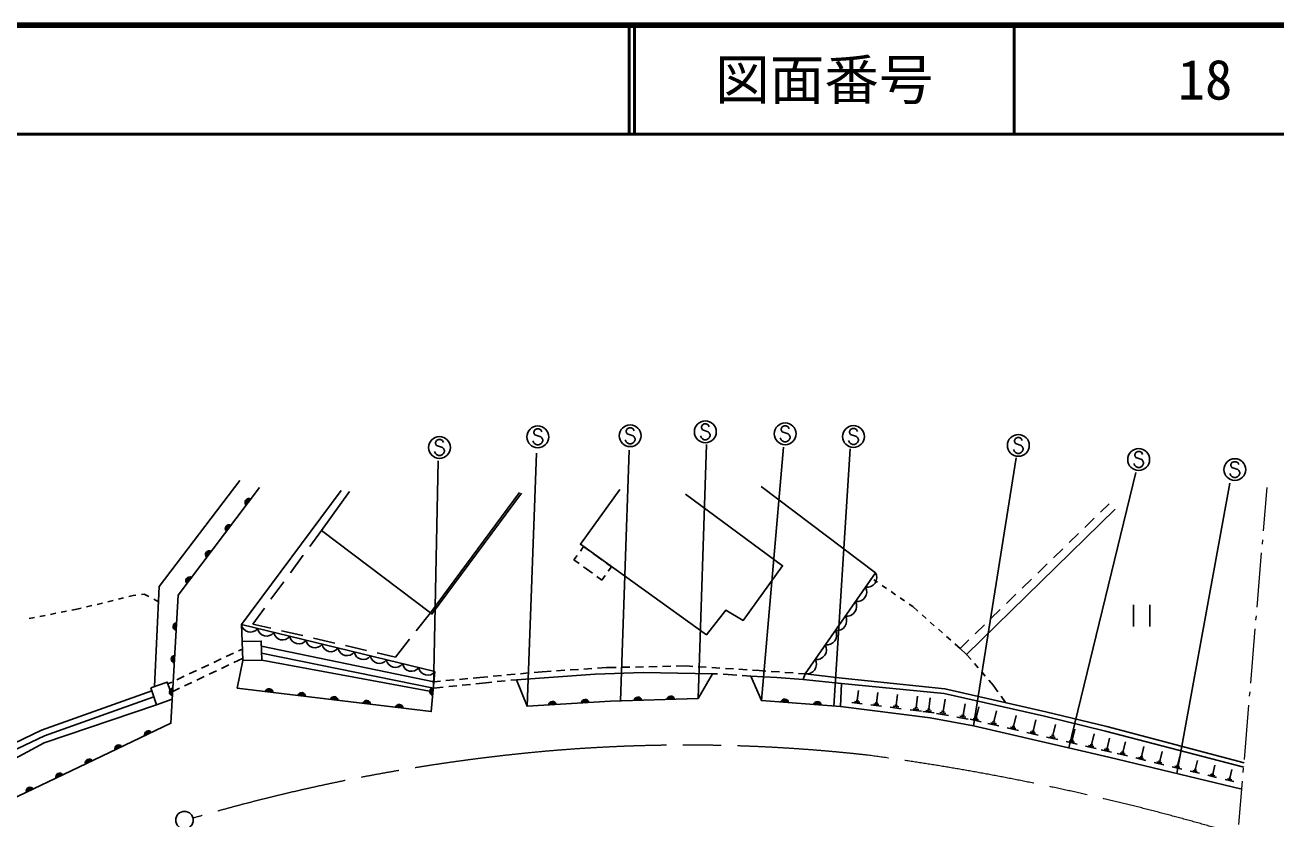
# Model space of a CAD drawing. Units: millimetres, scale not verified. Extents: x 40000 to 680000, y 20000 to 380000.
# Drawn here: x 453407 to 567993, y 307270 to 380000 of the extents above; entities that cross this region are included whole.
import ezdxf
from ezdxf.enums import TextEntityAlignment as Align

# ---------------------------------------------------------------- set-up
doc = ezdxf.new("R2010")
doc.units = ezdxf.units.MM
doc.header["$LTSCALE"] = 1000
doc.linetypes.add('CHAIN', pattern=[18.5, 12, -1.5, 3.5, -1.5])
for name, color, linetype, lineweight in [('M-BGD', 7, 'Continuous', 25), ('M-BMK', 2, 'CHAIN', 13), ('M-BMK-HTXT', 7, 'Continuous', 13), ('M-BMK-SRVR', 3, 'Continuous', 25), ('M-STR-STRC', 7, 'Continuous', 25), ('M-TTL', 2, 'Continuous', 140), ('M-TTL-LINE', 7, 'Continuous', 50)]:
    doc.layers.add(name, color=color, linetype=linetype, lineweight=lineweight)
doc.layers.add('M-TTL-TXT', color=7, linetype='Continuous')
doc.styles.add('ＭＳ ゴシック', font='')
doc.styles.get('ＭＳ ゴシック').set_extended_font_data('MS Gothic')

msp = doc.modelspace()

# ---------------------------------------------------------------- linework, layer by layer
at = {"layer": 'M-BGD'}
for p, q in [((473236, 325071), (482367, 337360)), ((498873, 337128), (490638, 326000)), ((520840, 337733), (531313, 329826)), ((552723, 336150), (551918, 335370)), ((539659, 322343), (553271, 335655)), ((551344, 334813), (550482, 333978)), ((479490, 332228), (480566, 333691)), ((549908, 333421), (549046, 332586)), ((477714, 329811), (478898, 331422)), ((503690, 330996), (503983, 331404)), ((504274, 331810), (504567, 332219)), ((504567, 332219), (505036, 331883)), ((505442, 331591), (506255, 331008)), ((548471, 332029), (547610, 331194)), ((504159, 330660), (503690, 330996)), ((505378, 329786), (504565, 330368)), ((506661, 330717), (507130, 330381)), ((507130, 330381), (506837, 329973)), ((547035, 330637), (546174, 329802)), ((475937, 327393), (477121, 329005)), ((506252, 329158), (505784, 329494)), ((506545, 329566), (506252, 329158)), ((524873, 320563), (531313, 329826)), ((531163, 329186), (531502, 328951)), ((545599, 329245), (544738, 328410)), ((462926, 327641), (463318, 327737)), ((463318, 327737), (463567, 327769)), ((464062, 327833), (464311, 327865)), ((464311, 327865), (464755, 327635)), ((531913, 328666), (532324, 328381)), ((532734, 328096), (533145, 327811)), ((544163, 327853), (543302, 327018)), ((458163, 326478), (458555, 326573)), ((459040, 326692), (459526, 326811)), ((460012, 326929), (460497, 327048)), ((460983, 327167), (461469, 327285)), ((461955, 327404), (462440, 327523)), ((465198, 327405), (465642, 327175)), ((474269, 325125), (475344, 326588)), ((533556, 327526), (533967, 327241)), ((534378, 326956), (534717, 326720)), ((534717, 326720), (535197, 326297)), ((554937, 326899), (554937, 324899)), ((556437, 326899), (556437, 324899)), ((453774, 325639), (454265, 325733)), ((454756, 325827), (455247, 325921)), ((455738, 326014), (456229, 326108)), ((456721, 326202), (457212, 326296)), ((457703, 326390), (458163, 326478)), ((490541, 326157), (489247, 324519)), ((535572, 325966), (535946, 325635)), ((542727, 326461), (541866, 325626)), ((473236, 325071), (473302, 323518)), ((473236, 325071), (490946, 320771)), ((475929, 324740), (474269, 325125)), ((478852, 324063), (476903, 324514)), ((536321, 325305), (536696, 324974)), ((537071, 324643), (537446, 324312)), ((541291, 325069), (540430, 324233)), ((481774, 323385), (479826, 323837)), ((484697, 322708), (482749, 323159)), ((488626, 323735), (487331, 322097)), ((537821, 323981), (538196, 323650)), ((538571, 323320), (539050, 322896)), ((539855, 323677), (539050, 322896)), ((471832, 322143), (472512, 322460)), ((472965, 322671), (473319, 322837)), ((475056, 323101), (490862, 319842)), ((475071, 322457), (490809, 319257)), ((487331, 322097), (485671, 322482)), ((539050, 322896), (539659, 322343)), ((539659, 322343), (540061, 321878)), ((468434, 320557), (469114, 320874)), ((469567, 321086), (470246, 321403)), ((470281, 320530), (470959, 320850)), ((470700, 321614), (471379, 321931)), ((471411, 321064), (472089, 321385)), ((472541, 321598), (473340, 321977)), ((475087, 321824), (490778, 318910)), ((502097, 320845), (502846, 320893)), ((503345, 320925), (504093, 320972)), ((504592, 321004), (505341, 321051)), ((505840, 321083), (506657, 321135)), ((506657, 321135), (507561, 321154)), ((508061, 321164), (508811, 321179)), ((509311, 321189), (510061, 321205)), ((510560, 321215), (511310, 321230)), ((511810, 321241), (512560, 321256)), ((513060, 321266), (513964, 321285)), ((513964, 321285), (514563, 321247)), ((515062, 321216), (515810, 321170)), ((516309, 321139), (517058, 321092)), ((517557, 321061), (518306, 321014)), ((518805, 320983), (519553, 320937)), ((520052, 320906), (520651, 320868)), ((520651, 320868), (521266, 320824)), ((540388, 321500), (540714, 321121)), ((466494, 319652), (466848, 319817)), ((467301, 320028), (467981, 320346)), ((468021, 319461), (468699, 319781)), ((469151, 319995), (469829, 320316)), ((490862, 319842), (491467, 319897)), ((491965, 319943), (492712, 320012)), ((493210, 320058), (493957, 320126)), ((494455, 320172), (495060, 320228)), ((494704, 319655), (495615, 319748)), ((495060, 320228), (495805, 320297)), ((495615, 319748), (496156, 319802)), ((496302, 320344), (497049, 320413)), ((496653, 319852), (497400, 319927)), ((497547, 320460), (498294, 320530)), ((497897, 319976), (498438, 320031)), ((498792, 320576), (499538, 320646)), ((500036, 320692), (500781, 320762)), ((500781, 320762), (501598, 320814)), ((516375, 320579), (516852, 320558)), ((517351, 320537), (517828, 320516)), ((517828, 320516), (518606, 320456)), ((519104, 320418), (519882, 320358)), ((521765, 320788), (522513, 320734)), ((523012, 320698), (523760, 320644)), ((524258, 320608), (524873, 320563)), ((524689, 320046), (524873, 320563)), ((528188, 319694), (528105, 317569)), ((541041, 320743), (541368, 320365)), ((541695, 319986), (542096, 319521)), ((466769, 318869), (467569, 319247)), ((490809, 319257), (491720, 319350)), ((492217, 319400), (492963, 319477)), ((493461, 319527), (494207, 319604)), ((529645, 318113), (529762, 319037)), ((531403, 317902), (531524, 318864)), ((533199, 317685), (533326, 318687)), ((542096, 319521), (542516, 318929)), ((530078, 317824), (529154, 317941)), ((529862, 317969), (529400, 318027)), ((529761, 318099), (529530, 318128)), ((531854, 317600), (530891, 317722)), ((531628, 317751), (531147, 317812)), ((531523, 317886), (531282, 317917)), ((533669, 317371), (532667, 317498)), ((533434, 317528), (532933, 317591)), ((533325, 317669), (533074, 317701)), ((535166, 317447), (534906, 317480)), ((535036, 317464), (535168, 318506)), ((536188, 317318), (536319, 318360)), ((537495, 317116), (537697, 318233)), ((539332, 316765), (539523, 317818)), ((540534, 316534), (540768, 317543)), ((542805, 318521), (543224, 317929)), ((535524, 317137), (534482, 317269)), ((535280, 317301), (534759, 317366)), ((536676, 316992), (535634, 317124)), ((536432, 317155), (535911, 317221)), ((536318, 317302), (536058, 317335)), ((538003, 316735), (536885, 316938)), ((537749, 316925), (537190, 317027)), ((537634, 317090), (537355, 317141)), ((539810, 316407), (538757, 316598)), ((539571, 316586), (539044, 316682)), ((539463, 316742), (539200, 316789)), ((540980, 316164), (539971, 316398)), ((540757, 316349), (540252, 316466)), ((540660, 316504), (540408, 316563)), ((542155, 316157), (542390, 317166)), ((543951, 315742), (544186, 316758)), ((545752, 315326), (545990, 316348)), ((542601, 315788), (541592, 316022)), ((542378, 315973), (541874, 316090)), ((542282, 316128), (542029, 316187)), ((544399, 315371), (543384, 315606)), ((544175, 315557), (543667, 315674)), ((544078, 315713), (543824, 315772)), ((546204, 314952), (545182, 315189)), ((545978, 315139), (545467, 315258)), ((545880, 315296), (545625, 315356)), ((547548, 314908), (547783, 315924)), ((549328, 314491), (549561, 315493)), ((547997, 314536), (546980, 314772)), ((547772, 314722), (547264, 314840)), ((547675, 314878), (547420, 314937)), ((549771, 314124), (548769, 314357)), ((549550, 314308), (549049, 314424)), ((549453, 314462), (549203, 314520)), ((551314, 313896), (550819, 314011)), ((551219, 314049), (550972, 314106)), ((551095, 314077), (551325, 315066)), ((552520, 313736), (552747, 314681)), ((553974, 313389), (554201, 314334)), ((551532, 313716), (550544, 313945)), ((552936, 313387), (551991, 313613)), ((552728, 313561), (552256, 313675)), ((552638, 313708), (552402, 313764)), ((554390, 313040), (553445, 313266)), ((554182, 313215), (553710, 313328)), ((554093, 313361), (553856, 313418)), ((556074, 312636), (555155, 312856)), ((555872, 312806), (555412, 312916)), ((555785, 312948), (555555, 313004)), ((555670, 312976), (555890, 313895)), ((557339, 312569), (557553, 313462)), ((558984, 312168), (559192, 313036)), ((557732, 312239), (556839, 312453)), ((557536, 312404), (557089, 312511)), ((557451, 312542), (557228, 312596)), ((559366, 311847), (558498, 312055)), ((559175, 312008), (558741, 312112)), ((559092, 312142), (558875, 312194)), ((560788, 311617), (560367, 311718)), ((560708, 311748), (560498, 311798)), ((560603, 311773), (560805, 312616)), ((562198, 311384), (562394, 312203)), ((563769, 311001), (563959, 311796)), ((560974, 311461), (560131, 311663)), ((562558, 311082), (561740, 311278)), ((562378, 311233), (561969, 311331)), ((562300, 311360), (562096, 311409)), ((564118, 310708), (563324, 310898)), ((563943, 310854), (563546, 310950)), ((563868, 310978), (563669, 311025))]:
    msp.add_line(p, q, dxfattribs=at)
for points in [[(473082, 338280), (465709, 328569), (465271, 319393)], [(474882, 337645), (467427, 327779), (466771, 316037), (443628, 305006)], [(483120, 337267), (480566, 333691), (490541, 326157), (498698, 337188)], [(513905, 337016), (522791, 330460), (519188, 325464), (517603, 326401), (515826, 324143), (504274, 332429), (507900, 337449)], [(490946, 320771), (490615, 317109), (472841, 319259), (473345, 321782)], [(464927, 319272), (466441, 319804), (466907, 318475)], [(516375, 320579), (510032, 320682), (505620, 320533), (498438, 320031)], [(516375, 320579), (515057, 318305), (507030, 318060), (499400, 317589), (498438, 320031)], [(528105, 317569), (520867, 318112), (519882, 320358)], [(524689, 320046), (522283, 320219), (519882, 320358)], [(565039, 312031), (552392, 315321), (546799, 316677), (537592, 318769), (528188, 319694), (524689, 320046)], [(565071, 312414), (552497, 315737), (546897, 317095), (537661, 319193), (528247, 320162), (524873, 320563)], [(465017, 319016), (454908, 315405), (448168, 312181), (443574, 309213)], [(466894, 318240), (465466, 317738), (464927, 319272)], [(443787, 308692), (448486, 311712), (455179, 314897), (465213, 318458)], [(443973, 308236), (455158, 314232), (465466, 317738)], [(528105, 317569), (536302, 316535), (540285, 315812), (552675, 312937), (564871, 310013)]]:
    msp.add_lwpolyline(points, dxfattribs=at)
msp.add_lwpolyline([(473302, 323518), (473345, 321782), (475087, 321824), (475044, 323561)], close=True, dxfattribs=at)
for centre, radius, start, end in [((473911, 336270), 354, 61.71999, 224.12517), ((473911, 336270), 283, 63.94403, 221.90113), ((473911, 336270), 212, 67.69035, 218.1548), ((473911, 336270), 142, 75.40208, 210.44307), ((473911, 336270), 100, 85.71975, 200.12541), ((472102, 333876), 354, 61.71999, 224.12517), ((472102, 333876), 283, 63.94403, 221.90113), ((472102, 333876), 212, 67.69035, 218.1548), ((472102, 333876), 142, 75.40208, 210.44307), ((472102, 333876), 100, 85.71975, 200.12541), ((470293, 331483), 354, 61.71999, 224.12517), ((470293, 331483), 283, 63.94403, 221.90113), ((470293, 331483), 212, 67.69035, 218.1548), ((470293, 331483), 142, 75.40208, 210.44307), ((470293, 331483), 100, 85.71975, 200.12541), ((468485, 329089), 354, 61.71999, 224.12517), ((468485, 329089), 283, 63.94403, 221.90113), ((468485, 329089), 212, 67.69035, 218.1548), ((468485, 329089), 142, 75.40208, 210.44307), ((468485, 329089), 100, 85.71975, 200.12541), ((530526, 329393), 899, 261.55345, 28.82819), ((529606, 328069), 899, 261.55345, 28.82819), ((528686, 326746), 899, 261.55345, 28.82819), ((527766, 325423), 899, 261.55345, 28.82819), ((467320, 324900), 354, 95.60085, 258.00603), ((467320, 324900), 283, 97.82489, 255.78199), ((467320, 324900), 212, 101.57122, 252.03567), ((467320, 324900), 142, 109.28295, 244.32394), ((467320, 324900), 100, 119.60061, 234.00628), ((474051, 325209), 827, 189.62691, 323.07652), ((475527, 324851), 827, 189.62691, 323.07652), ((477002, 324493), 827, 189.62691, 323.07652), ((526846, 324100), 899, 261.55345, 28.82819), ((478478, 324134), 827, 189.62691, 323.07652), ((479954, 323776), 827, 189.62691, 323.07652), ((481430, 323417), 827, 189.62691, 323.07652), ((525926, 322776), 899, 261.55345, 28.82819), ((467153, 321905), 354, 95.60085, 258.00603), ((467153, 321905), 283, 97.82489, 255.78199), ((467153, 321905), 212, 101.57122, 252.03567), ((467153, 321905), 142, 109.28295, 244.32394), ((467153, 321905), 100, 119.60061, 234.00628), ((482906, 323059), 827, 189.62691, 323.07652), ((484382, 322701), 827, 189.62691, 323.07652), ((485858, 322342), 827, 189.62691, 323.07652), ((487333, 321984), 827, 189.62691, 323.07652), ((488809, 321626), 827, 189.62691, 323.07652), ((490285, 321267), 827, 189.62691, 323.07652), ((525006, 321453), 899, 261.55345, 28.82819), ((466986, 318910), 354, 95.60085, 258.00603), ((466986, 318910), 283, 97.82489, 255.78199), ((466986, 318910), 212, 101.57122, 252.03567), ((466986, 318910), 142, 109.28295, 244.32394), ((466986, 318910), 100, 119.60061, 234.00628), ((475765, 318851), 354, 1.9019, 164.30708), ((475765, 318851), 283, 4.12594, 162.08304), ((475765, 318851), 212, 7.87226, 158.33671), ((475765, 318851), 142, 15.58399, 150.62498), ((475765, 318851), 100, 25.90166, 140.30732), ((478743, 318491), 354, 1.9019, 164.30708), ((478743, 318491), 283, 4.12594, 162.08304), ((478743, 318491), 212, 7.87226, 158.33671), ((478743, 318491), 142, 15.58399, 150.62498), ((478743, 318491), 100, 25.90166, 140.30732), ((490835, 318935), 354, 93.63311, 256.03828), ((490835, 318935), 283, 95.85714, 253.81425), ((490835, 318935), 212, 99.60347, 250.06792), ((490835, 318935), 142, 107.3152, 242.35619), ((490835, 318935), 100, 117.63286, 232.03853), ((481721, 318130), 354, 1.9019, 164.30708), ((481721, 318130), 283, 4.12594, 162.08304), ((481721, 318130), 212, 7.87226, 158.33671), ((481721, 318130), 142, 15.58399, 150.62498), ((481721, 318130), 100, 25.90166, 140.30732), ((484700, 317770), 354, 1.9019, 164.30708), ((484700, 317770), 283, 4.12594, 162.08304), ((484700, 317770), 212, 7.87226, 158.33671), ((484700, 317770), 142, 15.58399, 150.62498), ((484700, 317770), 100, 25.90166, 140.30732), ((487678, 317410), 354, 1.9019, 164.30708), ((487678, 317410), 283, 4.12594, 162.08304), ((487678, 317410), 212, 7.87226, 158.33671), ((487678, 317410), 142, 15.58399, 150.62498), ((487678, 317410), 100, 25.90166, 140.30732), ((501721, 317678), 354, 12.32966, 174.73484), ((501721, 317678), 283, 14.5537, 172.5108), ((501721, 317678), 212, 18.30003, 168.76448), ((501721, 317678), 142, 26.01176, 161.05275), ((501721, 317678), 100, 36.32942, 150.73509), ((504715, 317863), 354, 12.32966, 174.73484), ((504715, 317863), 283, 14.5537, 172.5108), ((504715, 317863), 212, 18.30003, 168.76448), ((504715, 317863), 142, 26.01176, 161.05275), ((504715, 317863), 100, 36.32942, 150.73509), ((509546, 318083), 354, 10.54926, 172.95444), ((509546, 318083), 283, 12.7733, 170.7304), ((509546, 318083), 212, 16.51963, 166.98408), ((509546, 318083), 142, 24.23136, 159.27235), ((509546, 318083), 100, 34.54902, 148.95468), ((512545, 318174), 354, 10.54926, 172.95444), ((512545, 318174), 283, 12.7733, 170.7304), ((512545, 318174), 212, 16.51963, 166.98408), ((512545, 318174), 142, 24.23136, 159.27235), ((512545, 318174), 100, 34.54902, 148.95468), ((522986, 317899), 354, 4.50198, 166.90716), ((522986, 317899), 283, 6.72602, 164.68312), ((522986, 317899), 212, 10.47235, 160.9368), ((522986, 317899), 142, 18.18408, 153.22507), ((522986, 317899), 100, 28.50174, 142.90741), ((525978, 317674), 354, 4.50198, 166.90716), ((525978, 317674), 283, 6.72602, 164.68312), ((525978, 317674), 212, 10.47235, 160.9368), ((525978, 317674), 142, 18.18408, 153.22507), ((525978, 317674), 100, 28.50174, 142.90741), ((464701, 314990), 354, 34.28114, 196.68632), ((464701, 314990), 283, 36.50518, 194.46228), ((464701, 314990), 212, 40.25151, 190.71595), ((464701, 314990), 142, 47.96323, 183.00422), ((461993, 313700), 354, 34.28114, 196.68632), ((461993, 313700), 283, 36.50518, 194.46228), ((464701, 314990), 100, 58.2809, 172.68656), ((461993, 313700), 212, 40.25151, 190.71595), ((461993, 313700), 142, 47.96323, 183.00422), ((461993, 313700), 100, 58.2809, 172.68656), ((459285, 312409), 354, 34.28114, 196.68632), ((459285, 312409), 283, 36.50518, 194.46228), ((459285, 312409), 212, 40.25151, 190.71595), ((459285, 312409), 142, 47.96323, 183.00422), ((459285, 312409), 100, 58.2809, 172.68656), ((456577, 311118), 354, 34.28114, 196.68632), ((456577, 311118), 283, 36.50518, 194.46228), ((456577, 311118), 212, 40.25151, 190.71595), ((456577, 311118), 142, 47.96323, 183.00422), ((456577, 311118), 100, 58.2809, 172.68656), ((453869, 309827), 354, 34.28114, 196.68632), ((453869, 309827), 283, 36.50518, 194.46228), ((453869, 309827), 212, 40.25151, 190.71595), ((453869, 309827), 142, 47.96323, 183.00422), ((453869, 309827), 100, 58.2809, 172.68656)]:
    msp.add_arc(centre, radius, start, end, dxfattribs=at)
at = {"layer": 'M-BMK'}
for centre, radius, start, end in [((514056, 165830), 148206, 83.57623, 95.04098), ((516248, 145302), 168848, 95.16995, 106.32376), ((501613, 94975), 220053, 73.59809, 82.42083)]:
    msp.add_arc(centre, radius, start, end, dxfattribs=at)
at = {"layer": 'M-BMK-HTXT'}
for p, q in [((566844, 333652), (567176, 337624)), ((566744, 332457), (566778, 332855)), ((566262, 326677), (566678, 331659)), ((566162, 325481), (566195, 325879)), ((565679, 319701), (566095, 324684)), ((565580, 318505), (565613, 318904)), ((565097, 312725), (565513, 317708)), ((564997, 311529), (565031, 311928)), ((564599, 306761), (564931, 310732))]:
    msp.add_line(p, q, dxfattribs=at)
at = {"layer": 'M-BMK-SRVR'}
msp.add_circle((468012, 307162), 800, dxfattribs=at)
at = {"layer": 'M-STR-STRC'}
for p, q in [((500102, 342905), (500011, 342723)), ((500011, 342723), (500011, 342632)), ((500011, 342632), (500102, 342451)), ((500283, 342996), (500102, 342905)), ((500465, 342996), (500283, 342996)), ((500647, 342905), (500465, 342996)), ((500738, 342723), (500647, 342905)), ((508568, 343013), (508477, 342831)), ((508477, 342831), (508477, 342740)), ((508477, 342740), (508568, 342559)), ((508749, 343104), (508568, 343013)), ((508931, 343104), (508749, 343104)), ((509113, 343013), (508931, 343104)), ((509204, 342831), (509113, 343013)), ((515449, 343373), (515358, 343192)), ((515358, 343192), (515358, 343101)), ((515358, 343101), (515449, 342919)), ((515630, 343464), (515449, 343373)), ((515449, 342919), (515994, 342737)), ((515812, 343464), (515630, 343464)), ((515994, 343373), (515812, 343464)), ((516085, 343192), (515994, 343373)), ((515994, 342737), (516085, 342646)), ((516085, 342646), (516176, 342464)), ((522762, 343193), (522671, 343011)), ((522671, 343011), (522671, 342921)), ((522671, 342921), (522762, 342739)), ((522944, 343284), (522762, 343193)), ((522762, 342739), (523307, 342557)), ((523125, 343284), (522944, 343284)), ((523307, 343193), (523125, 343284)), ((523398, 343011), (523307, 343193)), ((529017, 342937), (528926, 342755)), ((528926, 342755), (528926, 342664)), ((528926, 342664), (529017, 342482)), ((529198, 343028), (529017, 342937)), ((529380, 343028), (529198, 343028)), ((529562, 342937), (529380, 343028)), ((529653, 342755), (529562, 342937)), ((491095, 341932), (491004, 341751)), ((491004, 341751), (491004, 341660)), ((491004, 341660), (491095, 341478)), ((491277, 342023), (491095, 341932)), ((491095, 341478), (491641, 341296)), ((491459, 342023), (491277, 342023)), ((491641, 341932), (491459, 342023)), ((491732, 341751), (491641, 341932)), ((500011, 341723), (499920, 341905)), ((500102, 341632), (500011, 341723)), ((500102, 342451), (500647, 342269)), ((500283, 341541), (500102, 341632)), ((500465, 341541), (500283, 341541)), ((500647, 341632), (500465, 341541)), ((500647, 342269), (500738, 342178)), ((500738, 341723), (500647, 341632)), ((500738, 342178), (500829, 341996)), ((500829, 341905), (500738, 341723)), ((500829, 341996), (500829, 341905)), ((508477, 341831), (508386, 342013)), ((508568, 341740), (508477, 341831)), ((508568, 342559), (509113, 342377)), ((508749, 341650), (508568, 341740)), ((508931, 341650), (508749, 341650)), ((509113, 341740), (508931, 341650)), ((509113, 342377), (509204, 342286)), ((509204, 341831), (509113, 341740)), ((509204, 342286), (509295, 342104)), ((509295, 342013), (509204, 341831)), ((509295, 342104), (509295, 342013)), ((515057, 318305), (515833, 341573)), ((515358, 342192), (515267, 342373)), ((515449, 342101), (515358, 342192)), ((515630, 342010), (515449, 342101)), ((515812, 342010), (515630, 342010)), ((515994, 342101), (515812, 342010)), ((516085, 342192), (515994, 342101)), ((516176, 342373), (516085, 342192)), ((516176, 342464), (516176, 342373)), ((522671, 342011), (522580, 342193)), ((522762, 341921), (522671, 342011)), ((522944, 341830), (522762, 341921)), ((523125, 341830), (522944, 341830)), ((523307, 341921), (523125, 341830)), ((523307, 342557), (523398, 342466)), ((523398, 342011), (523307, 341921)), ((523398, 342466), (523489, 342284)), ((523489, 342193), (523398, 342011)), ((523489, 342284), (523489, 342193)), ((528926, 341755), (528835, 341937)), ((529017, 341664), (528926, 341755)), ((529017, 342482), (529562, 342300)), ((529198, 341573), (529017, 341664)), ((529380, 341573), (529198, 341573)), ((529562, 341664), (529380, 341573)), ((529562, 342300), (529653, 342209)), ((529653, 341755), (529562, 341664)), ((529653, 342209), (529744, 342028)), ((529744, 341937), (529653, 341755)), ((529744, 342028), (529744, 341937)), ((544120, 342126), (544029, 341944)), ((544029, 341944), (544029, 341853)), ((544029, 341853), (544120, 341672)), ((544302, 342217), (544120, 342126)), ((544120, 341672), (544666, 341490)), ((544484, 342217), (544302, 342217)), ((544666, 342126), (544484, 342217)), ((544757, 341944), (544666, 342126)), ((544666, 341490), (544757, 341399)), ((491004, 340751), (490913, 340932)), ((491095, 340660), (491004, 340751)), ((491277, 340569), (491095, 340660)), ((491459, 340569), (491277, 340569)), ((491641, 340660), (491459, 340569)), ((491641, 341296), (491732, 341205)), ((491732, 340751), (491641, 340660)), ((491732, 341205), (491823, 341023)), ((491823, 340932), (491732, 340751)), ((491823, 341023), (491823, 340932)), ((499400, 317589), (500271, 340787)), ((507938, 318088), (508755, 341057)), ((520867, 318112), (522894, 341333)), ((527490, 317615), (528994, 341188)), ((540285, 315812), (544181, 340361)), ((544029, 340944), (543939, 341126)), ((544120, 340853), (544029, 340944)), ((544302, 340762), (544120, 340853)), ((544484, 340762), (544302, 340762)), ((544666, 340853), (544484, 340762)), ((544757, 340944), (544666, 340853)), ((544757, 341399), (544848, 341217)), ((544848, 341126), (544757, 340944)), ((544848, 341217), (544848, 341126)), ((555144, 340829), (555053, 340647)), ((555053, 340647), (555053, 340556)), ((555053, 340556), (555144, 340375)), ((555326, 340920), (555144, 340829)), ((555144, 340375), (555690, 340193)), ((555508, 340920), (555326, 340920)), ((555690, 340829), (555508, 340920)), ((555781, 340647), (555690, 340829)), ((490809, 319257), (491260, 340085)), ((555053, 339647), (554962, 339829)), ((555144, 339556), (555053, 339647)), ((555326, 339466), (555144, 339556)), ((555508, 339466), (555326, 339466)), ((555690, 339556), (555508, 339466)), ((555690, 340193), (555781, 340102)), ((555781, 339647), (555690, 339556)), ((555781, 340102), (555871, 339920)), ((555871, 339829), (555781, 339647)), ((555871, 339920), (555871, 339829)), ((563952, 339910), (563862, 339729)), ((563862, 339729), (563862, 339638)), ((563862, 339638), (563952, 339456)), ((564134, 340001), (563952, 339910)), ((563952, 339456), (564498, 339274)), ((564316, 340001), (564134, 340001)), ((564498, 339910), (564316, 340001)), ((564589, 339729), (564498, 339910)), ((564498, 339274), (564589, 339183)), ((564589, 339183), (564680, 339001)), ((549013, 313787), (555149, 339016)), ((558909, 311442), (563775, 338027)), ((563862, 338729), (563771, 338910)), ((563952, 338638), (563862, 338729)), ((564134, 338547), (563952, 338638)), ((564316, 338547), (564134, 338547)), ((564498, 338638), (564316, 338547)), ((564589, 338729), (564498, 338638)), ((564680, 338910), (564589, 338729)), ((564680, 339001), (564680, 338910))]:
    msp.add_line(p, q, dxfattribs=at)
for centre in [(500374, 342269), (508840, 342377), (515721, 342737), (523034, 342557), (529289, 342300), (491368, 341296), (544393, 341490), (555417, 340193), (564225, 339274)]:
    msp.add_circle(centre, 1000, dxfattribs=at)
at = {"layer": 'M-TTL'}
msp.add_line((680000, 380000), (40000, 380000), dxfattribs=at)
at = {"layer": 'M-TTL-LINE'}
for p, q in [((508747, 380000), (508747, 370000)), ((509247, 380000), (509247, 370000)), ((543997, 380000), (543997, 370000)), ((40000, 370000), (680000, 370000))]:
    msp.add_line(p, q, dxfattribs=at)

# ---------------------------------------------------------------- texts
at = {"layer": 'M-TTL-TXT', "style": 'ＭＳ ゴシック'}
for s, p in [('図面番号', (526622, 375000)), ('18', (561497, 375000))]:
    msp.add_text(s, height=3666, dxfattribs=at).set_placement(p, align=Align.MIDDLE_CENTER)

doc.saveas('drawing.dxf')
